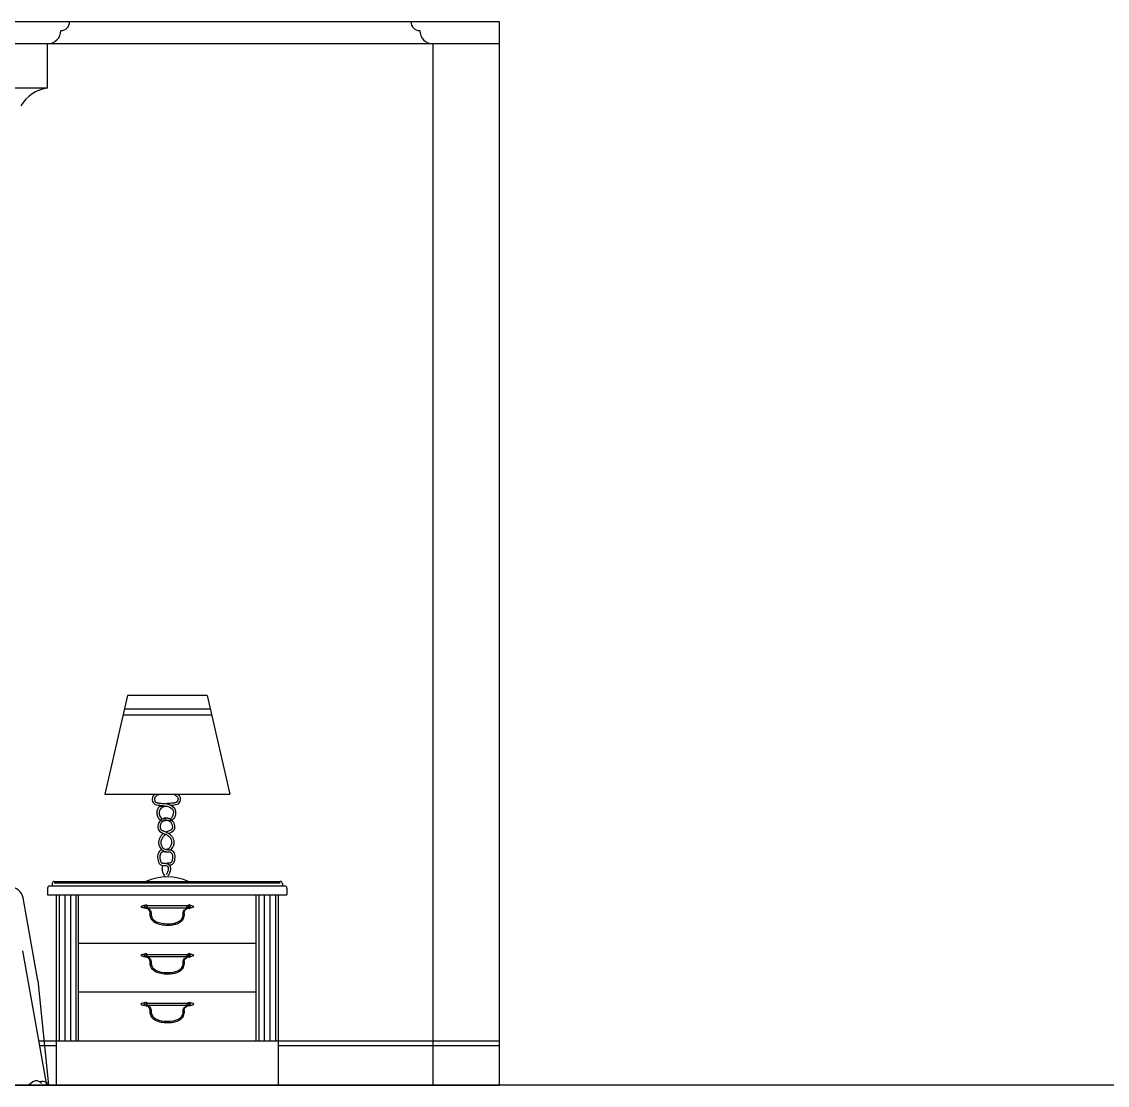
# Model space of a CAD drawing. Header units: inches. Extents: x 3 to 45, y 10.7 to 35.5.
# Drawn here: x 14.435 to 16.884, y 24.652 to 27.052 of the extents above; entities that cross this region are included whole.
import ezdxf

# ---------------------------------------------------------------- set-up
doc = ezdxf.new("R2010")
doc.units = ezdxf.units.IN
doc.header["$MEASUREMENT"] = 0
for name, color, linetype in [('02', 2, 'Continuous'), ('1', 1, 'Continuous'), ('4', 4, 'Continuous'), ('8', 8, 'Continuous')]:
    doc.layers.add(name, color=color, linetype=linetype)

msp = doc.modelspace()

# ---------------------------------------------------------------- hatches: boundary and pattern name
at = {"layer": '8'}
h = msp.add_hatch(dxfattribs=at)
h.set_pattern_fill('ANSI31', color=256, scale=0.1, angle=45, style=0)
h.set_pattern_definition([(90, (-18.592106, 14.894897), (-0.0125, 3e-18), [])])
h.paths.add_polyline_path([(14.9633, 24.7518), (15.0133, 24.7518), (15.0133, 25.0818), (14.9633, 25.0818)])
h.paths.add_polyline_path([(14.5133, 24.7518), (14.5633, 24.7518), (14.5633, 25.0818), (14.5133, 25.0818)])

# ---------------------------------------------------------------- linework, layer by layer
at = {"layer": '02'}
for p, q in [((15.513, 27.0518), (11.463, 27.0518)), ((15.513, 24.6518), (15.513, 27.0518)), ((14.6733, 25.5312), (14.6224, 25.3087)), ((14.8534, 25.5312), (14.6733, 25.5312)), ((14.8534, 25.5312), (14.9042, 25.3087)), ((14.8604, 25.5005), (14.6663, 25.5005)), ((14.8635, 25.4869), (14.6631, 25.4869)), ((14.6224, 25.3087), (14.9042, 25.3087)), ((14.764, 25.2812), (14.7473, 25.2812)), ((14.7772, 25.2812), (14.7754, 25.2812)), ((14.5083, 25.1088), (15.0183, 25.1088)), ((14.7178, 25.0573), (14.8088, 25.0573)), ((14.7178, 25.0523), (14.8089, 25.0523)), ((14.4367, 24.9552), (14.4907, 24.6518)), ((14.7178, 24.9473), (14.8088, 24.9473)), ((14.7178, 24.9423), (14.8089, 24.9423)), ((14.7178, 24.8373), (14.8088, 24.8373)), ((14.7178, 24.8323), (14.8089, 24.8323)), ((14.4747, 24.7418), (14.5133, 24.7418)), ((15.0133, 24.7418), (15.513, 24.7418)), ((11.463, 24.6518), (15.513, 24.6518))]:
    msp.add_line(p, q, dxfattribs=at)
for centre, radius, start, end in [((14.7633, 25.0054), 0.1167, 65.7073, 114.2927), ((14.7096, 25.0477), 0.00955, 69.0492, 130.2371), ((14.7096, 25.0623), 0.00955, 229.7629, 290.9508), ((14.817, 25.0477), 0.00955, 49.7629, 110.9508), ((14.817, 25.0623), 0.00955, 249.0492, 310.2371), ((14.7096, 24.9377), 0.00955, 69.0492, 130.2371), ((14.7096, 24.9523), 0.00955, 229.7629, 290.9508), ((14.817, 24.9377), 0.00955, 49.7629, 110.9508), ((14.817, 24.9523), 0.00955, 249.0492, 310.2371), ((14.7096, 24.8277), 0.00955, 69.0492, 130.2371), ((14.7096, 24.8423), 0.00955, 229.7629, 290.9508), ((14.817, 24.8277), 0.00955, 49.7629, 110.9508), ((14.817, 24.8423), 0.00955, 249.0492, 310.2371)]:
    msp.add_arc(centre, radius, start, end, dxfattribs=at)
for centre in [(14.7134, 25.055), (14.7134, 24.945), (14.7134, 24.835)]:
    msp.add_ellipse(centre, major_axis=(0, 0.0047), ratio=0.287353, dxfattribs=at)
for centre, major_axis, ratio, start_param, end_param in [((14.7153, 25.0549), (-0.00001, 0.00346), 0.499816, 2.572703, 6.805763), ((14.7165, 25.0548), (0, 0.00386), 0.448757, 2.645237, 6.768924), ((14.7153, 24.9449), (-0.00001, 0.00346), 0.499816, 2.572703, 6.805763), ((14.7165, 24.9448), (0, 0.00386), 0.448757, 2.645237, 6.768924), ((14.7153, 24.8349), (-0.00001, 0.00346), 0.499816, 2.572703, 6.805763), ((14.7165, 24.8348), (0, 0.00386), 0.448757, 2.645237, 6.768924)]:
    msp.add_ellipse(centre, major_axis=major_axis, ratio=ratio, start_param=start_param, end_param=end_param, dxfattribs=at)
at = {"layer": '02', "extrusion": (0, 0, -1)}
for centre, major_axis, ratio, start_param, end_param in [((14.8102, 25.0548), (0, 0.00386), 0.448757, 2.645237, 6.768924), ((14.8113, 25.0549), (0.00001, 0.00346), 0.499816, 2.572703, 6.805763), ((14.8102, 24.9448), (0, 0.00386), 0.448757, 2.645237, 6.768924), ((14.8113, 24.9449), (0.00001, 0.00346), 0.499816, 2.572703, 6.805763), ((14.8102, 24.8348), (0, 0.00386), 0.448757, 2.645237, 6.768924), ((14.8113, 24.8349), (0.00001, 0.00346), 0.499816, 2.572703, 6.805763)]:
    msp.add_ellipse(centre, major_axis=major_axis, ratio=ratio, start_param=start_param, end_param=end_param, dxfattribs=at)
for centre in [(14.8133, 25.055), (14.8133, 24.945), (14.8133, 24.835)]:
    msp.add_ellipse(centre, major_axis=(0, 0.0047), ratio=0.287353, dxfattribs=at)
at = {"layer": '02'}
for points, knots in [([(14.7353, 25.3087), (14.7326, 25.3067), (14.728, 25.3008), (14.7317, 25.2819), (14.7566, 25.2853), (14.7827, 25.2748), (14.7727, 25.2498), (14.7595, 25.2571), (14.748, 25.2515), (14.7416, 25.2405), (14.7417, 25.2242), (14.7565, 25.2199), (14.7698, 25.2132), (14.7768, 25.1971), (14.7672, 25.1849), (14.7613, 25.1837), (14.7609, 25.1837)], [114.621033, 114.621033, 114.621033, 114.621033, 124.12004, 135.44211, 162.810921, 185.967208, 203.984139, 211.098678, 225.556746, 236.765717, 249.050556, 267.657282, 275.909022, 294.238731, 311.372704, 312.363402, 312.363402, 312.363402, 312.363402]), ([(14.7442, 25.3073), (14.7442, 25.3072), (14.7442, 25.3072), (14.7434, 25.3071), (14.7428, 25.3069), (14.7419, 25.3066), (14.7416, 25.3065), (14.741, 25.3063), (14.7407, 25.3061), (14.7398, 25.3057), (14.7392, 25.3054), (14.7378, 25.3044), (14.7371, 25.3037), (14.7358, 25.3023), (14.7353, 25.3016), (14.7348, 25.3005), (14.7347, 25.3002), (14.7346, 25.2997), (14.7345, 25.2994), (14.7344, 25.2989), (14.7344, 25.2987), (14.7343, 25.2979), (14.7343, 25.2973), (14.7344, 25.2961), (14.7345, 25.2955), (14.7348, 25.2944), (14.735, 25.2938), (14.7353, 25.2931), (14.7355, 25.2928), (14.7358, 25.2923), (14.7359, 25.2921), (14.7363, 25.2917), (14.7364, 25.2915), (14.737, 25.2911), (14.7373, 25.2908), (14.7383, 25.2903), (14.7388, 25.29), (14.74, 25.2896), (14.7407, 25.2894), (14.7422, 25.2891), (14.7431, 25.2889), (14.7456, 25.2886), (14.7473, 25.2884), (14.7511, 25.2881), (14.7531, 25.288), (14.7563, 25.2877), (14.7574, 25.2876), (14.7607, 25.2871), (14.7629, 25.2866), (14.7673, 25.2854), (14.7695, 25.2846), (14.7729, 25.2829), (14.7742, 25.282), (14.7767, 25.2801), (14.7779, 25.2789), (14.7797, 25.2765), (14.7804, 25.2753), (14.7813, 25.273), (14.7816, 25.272), (14.782, 25.2702), (14.7821, 25.2695), (14.7822, 25.2681), (14.7822, 25.2674), (14.7821, 25.2652), (14.7819, 25.2636), (14.7812, 25.2605), (14.7808, 25.259), (14.7796, 25.2564), (14.779, 25.2552), (14.7777, 25.2532), (14.777, 25.2524), (14.7756, 25.2509), (14.7748, 25.2503), (14.7732, 25.2493), (14.7723, 25.2489), (14.7708, 25.2485), (14.7704, 25.2484), (14.7696, 25.2483), (14.7693, 25.2483), (14.7688, 25.2482), (14.7685, 25.2482), (14.7677, 25.2483), (14.7672, 25.2483), (14.7659, 25.2485), (14.7651, 25.2487), (14.7638, 25.2492), (14.7632, 25.2494), (14.7621, 25.2497), (14.7617, 25.2498), (14.7612, 25.25), (14.7611, 25.25), (14.7608, 25.25), (14.7606, 25.2501), (14.7602, 25.2501), (14.76, 25.2501), (14.7594, 25.2501), (14.759, 25.2501), (14.7578, 25.2499), (14.757, 25.2497), (14.7555, 25.249), (14.7547, 25.2486), (14.7531, 25.2475), (14.7524, 25.2469), (14.7511, 25.2456), (14.7505, 25.2449), (14.7492, 25.2431), (14.7485, 25.242), (14.7478, 25.24), (14.7476, 25.2393), (14.7473, 25.2378), (14.7471, 25.2371), (14.747, 25.2353), (14.747, 25.2344), (14.7471, 25.2326), (14.7473, 25.2319), (14.7476, 25.231), (14.7477, 25.2308), (14.7479, 25.2304), (14.748, 25.2303), (14.7481, 25.23), (14.7482, 25.2299), (14.7485, 25.2295), (14.7488, 25.2293), (14.7495, 25.2286), (14.75, 25.2281), (14.7513, 25.2273), (14.7521, 25.2268), (14.7538, 25.226), (14.7547, 25.2256), (14.757, 25.2246), (14.7584, 25.2241), (14.7612, 25.2229), (14.7626, 25.2223), (14.7655, 25.2209), (14.767, 25.22), (14.7689, 25.2186), (14.7694, 25.2182), (14.7704, 25.2173), (14.7709, 25.2169), (14.7723, 25.2154), (14.7731, 25.2144), (14.7752, 25.2114), (14.7762, 25.2094), (14.7777, 25.2051), (14.7781, 25.2028), (14.7782, 25.1993), (14.7782, 25.1981), (14.7779, 25.1962), (14.7778, 25.1955), (14.7775, 25.1942), (14.7773, 25.1935), (14.7766, 25.1915), (14.7761, 25.1902), (14.7745, 25.1873), (14.7733, 25.1857), (14.7716, 25.1839), (14.7711, 25.1835), (14.7707, 25.1831)], [106.203848, 106.203848, 106.203848, 106.203848, 106.309256, 106.309256, 108.837155, 108.837155, 110.114808, 110.114808, 111.39246, 111.39246, 113.947764, 113.947764, 117.924196, 117.924196, 121.900628, 121.900628, 123.560073, 123.560073, 124.805541, 124.805541, 126.051008, 126.051008, 128.541944, 128.541944, 131.032879, 131.032879, 133.545529, 133.545529, 135.024013, 135.024013, 136.681273, 136.681273, 138.338533, 138.338533, 141.222082, 141.222082, 144.105631, 144.105631, 146.989181, 146.989181, 149.87273, 149.87273, 154.962378, 154.962378, 160.052026, 160.052026, 162.656157, 162.656157, 167.864421, 167.864421, 173.072684, 173.072684, 176.663539, 176.663539, 180.254394, 180.254394, 183.17065, 183.17065, 185.370032, 185.370032, 186.75678, 186.75678, 188.143528, 188.143528, 191.28169, 191.28169, 194.419851, 194.419851, 197.058611, 197.058611, 199.221261, 199.221261, 200.991937, 200.991937, 202.762613, 202.762613, 203.540829, 203.540829, 204.003289, 204.003289, 204.46575, 204.46575, 205.390671, 205.390671, 207.119714, 207.119714, 208.848757, 208.848757, 210.5778, 210.5778, 211.090501, 211.090501, 212.115902, 212.115902, 213.141304, 213.141304, 215.192108, 215.192108, 218.693253, 218.693253, 222.194399, 222.194399, 225.695545, 225.695545, 229.19669, 229.19669, 234.560184, 234.560184, 237.335007, 237.335007, 240.109831, 240.109831, 243.733724, 243.733724, 247.357617, 247.357617, 248.719926, 248.719926, 249.671664, 249.671664, 250.623402, 250.623402, 252.526878, 252.526878, 255.664742, 255.664742, 258.802606, 258.802606, 261.94047, 261.94047, 266.130687, 266.130687, 270.320903, 270.320903, 274.511119, 274.511119, 276.064104, 276.064104, 277.617089, 277.617089, 280.723059, 280.723059, 285.922804, 285.922804, 291.122548, 291.122548, 293.669866, 293.669866, 295.183731, 295.183731, 296.697597, 296.697597, 299.725328, 299.725328, 303.929283, 303.929283, 305.254655, 305.254655, 305.254655, 305.254655]), ([(14.7802, 25.3065), (14.7803, 25.3065), (14.7805, 25.3064), (14.7809, 25.3063), (14.7812, 25.3061), (14.7821, 25.3057), (14.7827, 25.3054), (14.784, 25.3044), (14.7848, 25.3037), (14.786, 25.3023), (14.7865, 25.3016), (14.787, 25.3005), (14.7871, 25.3002), (14.7873, 25.2997), (14.7874, 25.2994), (14.7875, 25.2989), (14.7875, 25.2987), (14.7876, 25.2979), (14.7876, 25.2973), (14.7875, 25.2961), (14.7874, 25.2955), (14.7871, 25.2944), (14.7869, 25.2938), (14.7865, 25.2931), (14.7864, 25.2928), (14.7861, 25.2923), (14.7859, 25.2921), (14.7856, 25.2917), (14.7854, 25.2915), (14.7849, 25.2911), (14.7845, 25.2908), (14.7836, 25.2903), (14.7831, 25.29), (14.7819, 25.2896), (14.7812, 25.2894), (14.7796, 25.2891), (14.7788, 25.2889), (14.7763, 25.2886), (14.7745, 25.2884), (14.7707, 25.2881), (14.7687, 25.288), (14.7656, 25.2877), (14.7645, 25.2876), (14.7626, 25.2873), (14.7617, 25.2872), (14.7609, 25.287)], [109.595734, 109.595734, 109.595734, 109.595734, 110.114808, 110.114808, 111.39246, 111.39246, 113.947765, 113.947765, 117.924196, 117.924196, 121.900628, 121.900628, 123.560075, 123.560075, 124.805542, 124.805542, 126.05101, 126.05101, 128.541946, 128.541946, 131.032881, 131.032881, 133.545527, 133.545527, 135.024012, 135.024012, 136.681272, 136.681272, 138.338532, 138.338532, 141.222081, 141.222081, 144.10563, 144.10563, 146.989179, 146.989179, 149.872728, 149.872728, 154.962376, 154.962376, 160.052023, 160.052023, 162.656156, 162.656156, 164.564552, 164.564552, 164.564552, 164.564552]), ([(14.7866, 25.3087), (14.7893, 25.3067), (14.7939, 25.3008), (14.7907, 25.2847), (14.7799, 25.2838), (14.7722, 25.2832)], [120.742501, 120.742501, 120.742501, 120.742501, 130.241288, 141.563358, 161.821253, 161.821253, 161.821253, 161.821253]), ([(14.7473, 25.2817), (14.747, 25.2815), (14.7467, 25.2813), (14.7451, 25.2801), (14.744, 25.2789), (14.7422, 25.2765), (14.7415, 25.2753), (14.7405, 25.273), (14.7402, 25.272), (14.7399, 25.2702), (14.7398, 25.2695), (14.7397, 25.2681), (14.7397, 25.2674), (14.7397, 25.2652), (14.7399, 25.2636), (14.7406, 25.2605), (14.7411, 25.259), (14.7422, 25.2564), (14.7428, 25.2552), (14.7442, 25.2532), (14.7449, 25.2524), (14.7463, 25.2509), (14.747, 25.2503), (14.7487, 25.2493), (14.7496, 25.2489), (14.751, 25.2485), (14.7515, 25.2484), (14.7522, 25.2483), (14.7525, 25.2483), (14.7531, 25.2482), (14.7534, 25.2482), (14.7542, 25.2483), (14.7547, 25.2483), (14.756, 25.2485), (14.7567, 25.2487), (14.7581, 25.2492), (14.7587, 25.2494), (14.7597, 25.2497), (14.7602, 25.2498), (14.7607, 25.25), (14.7608, 25.25), (14.7611, 25.25), (14.7613, 25.2501), (14.7617, 25.2501), (14.7619, 25.2501), (14.7625, 25.2501), (14.7629, 25.2501), (14.764, 25.2499), (14.7648, 25.2497), (14.7664, 25.249), (14.7672, 25.2486), (14.7687, 25.2475), (14.7695, 25.2469), (14.7708, 25.2456), (14.7714, 25.2449), (14.7727, 25.2431), (14.7733, 25.242), (14.7741, 25.24), (14.7743, 25.2393), (14.7746, 25.2378), (14.7747, 25.2371), (14.7749, 25.2353), (14.7749, 25.2344), (14.7747, 25.2326), (14.7745, 25.2319), (14.7742, 25.231), (14.7741, 25.2308), (14.774, 25.2304), (14.7739, 25.2303), (14.7737, 25.23), (14.7736, 25.2299), (14.7733, 25.2295), (14.7731, 25.2293), (14.7724, 25.2286), (14.7718, 25.2281), (14.7705, 25.2273), (14.7698, 25.2268), (14.7681, 25.226), (14.7672, 25.2256), (14.7649, 25.2246), (14.7635, 25.2241), (14.7617, 25.2233), (14.7613, 25.2232), (14.7609, 25.223)], [175.822221, 175.822221, 175.822221, 175.822221, 176.66354, 176.66354, 180.254395, 180.254395, 183.17065, 183.17065, 185.37003, 185.37003, 186.756777, 186.756777, 188.143524, 188.143524, 191.281685, 191.281685, 194.419846, 194.419846, 197.058607, 197.058607, 199.221257, 199.221257, 200.991934, 200.991934, 202.762611, 202.762611, 203.540826, 203.540826, 204.003283, 204.003283, 204.46574, 204.46574, 205.390653, 205.390653, 207.119692, 207.119692, 208.84873, 208.84873, 210.577769, 210.577769, 211.090488, 211.090488, 212.115926, 212.115926, 213.141364, 213.141364, 215.192241, 215.192241, 218.693412, 218.693412, 222.194582, 222.194582, 225.695753, 225.695753, 229.196924, 229.196924, 234.560419, 234.560419, 237.335343, 237.335343, 240.110267, 240.110267, 243.734087, 243.734087, 247.357908, 247.357908, 248.720479, 248.720479, 249.672178, 249.672178, 250.623878, 250.623878, 252.527277, 252.527277, 255.665235, 255.665235, 258.803192, 258.803192, 261.94115, 261.94115, 266.13093, 266.13093, 267.262592, 267.262592, 267.262592, 267.262592]), ([(14.7579, 25.2812), (14.7512, 25.2793), (14.7402, 25.2721), (14.7491, 25.2498), (14.7623, 25.2571), (14.7738, 25.2515), (14.7803, 25.2405), (14.7802, 25.2259), (14.7716, 25.222), (14.7669, 25.22)], [174.175905, 174.175905, 174.175905, 174.175905, 192.088456, 210.105387, 217.219926, 231.677994, 242.886965, 255.171804, 269.338797, 269.338797, 269.338797, 269.338797]), ([(14.755, 25.22), (14.7545, 25.2197), (14.754, 25.2194), (14.753, 25.2186), (14.7524, 25.2182), (14.7514, 25.2173), (14.751, 25.2169), (14.7496, 25.2154), (14.7487, 25.2144), (14.7467, 25.2114), (14.7457, 25.2094), (14.7442, 25.2051), (14.7437, 25.2028), (14.7436, 25.1993), (14.7437, 25.1981), (14.7439, 25.1962), (14.744, 25.1955), (14.7444, 25.1942), (14.7445, 25.1935), (14.7452, 25.1915), (14.7458, 25.1902), (14.7474, 25.1873), (14.7485, 25.1857), (14.7512, 25.183), (14.7527, 25.1817), (14.7551, 25.1804), (14.7557, 25.1801), (14.7571, 25.1795), (14.7578, 25.1793), (14.7589, 25.179), (14.7593, 25.1789), (14.76, 25.1788), (14.7603, 25.1787), (14.7613, 25.1786), (14.7619, 25.1785), (14.7636, 25.1784), (14.7646, 25.1784), (14.7664, 25.1784), (14.7672, 25.1784), (14.7686, 25.1784), (14.7692, 25.1783), (14.7698, 25.1781), (14.77, 25.1781), (14.7703, 25.178), (14.7703, 25.178), (14.7706, 25.1779), (14.7707, 25.1778), (14.771, 25.1776), (14.7713, 25.1774), (14.772, 25.1768), (14.7725, 25.1762), (14.7734, 25.1749), (14.7739, 25.1741), (14.7745, 25.1726), (14.7747, 25.1719), (14.7751, 25.1703), (14.7752, 25.1695), (14.7753, 25.1677), (14.7753, 25.1668), (14.7752, 25.1653), (14.7752, 25.1647), (14.775, 25.1635), (14.7749, 25.1629), (14.7747, 25.1616), (14.7746, 25.161), (14.7743, 25.1594), (14.774, 25.1584), (14.7734, 25.1567), (14.7731, 25.156), (14.7725, 25.1551), (14.7723, 25.1548), (14.772, 25.1544), (14.7719, 25.1543), (14.7717, 25.1542), (14.7716, 25.1541), (14.7715, 25.154), (14.7714, 25.154), (14.7711, 25.1538), (14.7708, 25.1537), (14.77, 25.1535), (14.7695, 25.1534), (14.7684, 25.1532), (14.7677, 25.1531), (14.7664, 25.153), (14.7656, 25.1529), (14.7641, 25.1528), (14.7633, 25.1527), (14.7619, 25.1525), (14.7614, 25.1524), (14.7609, 25.1523)], [273.018356, 273.018356, 273.018356, 273.018356, 274.510489, 274.510489, 276.063181, 276.063181, 277.615873, 277.615873, 280.721257, 280.721257, 285.921053, 285.921053, 291.120849, 291.120849, 293.667498, 293.667498, 295.181592, 295.181592, 296.695687, 296.695687, 299.723875, 299.723875, 303.927971, 303.927971, 308.132068, 308.132068, 309.640977, 309.640977, 311.237915, 311.237915, 311.987526, 311.987526, 312.737138, 312.737138, 314.236361, 314.236361, 316.851827, 316.851827, 319.467293, 319.467293, 322.082759, 322.082759, 323.287723, 323.287723, 324.154038, 324.154038, 325.020352, 325.020352, 326.752981, 326.752981, 330.113971, 330.113971, 333.474961, 333.474961, 336.835951, 336.835951, 340.19694, 340.19694, 343.55793, 343.55793, 345.364232, 345.364232, 347.337463, 347.337463, 349.310694, 349.310694, 352.608363, 352.608363, 355.906032, 355.906032, 358.103707, 358.103707, 359.463684, 359.463684, 360.29394, 360.29394, 361.124196, 361.124196, 363.114013, 363.114013, 365.103831, 365.103831, 367.093648, 367.093648, 369.083465, 369.083465, 371.073282, 371.073282, 372.234378, 372.234378, 372.234378, 372.234378]), ([(14.7609, 25.2175), (14.7589, 25.2166), (14.7518, 25.2126), (14.7451, 25.1971), (14.7576, 25.1812), (14.7721, 25.1851), (14.7805, 25.1747), (14.7806, 25.1627), (14.7772, 25.1498), (14.7706, 25.1484), (14.7683, 25.1482)], [275.432758, 275.432758, 275.432758, 275.432758, 282.03027, 300.359979, 317.493952, 329.894392, 339.235888, 352.440217, 366.330787, 372.56457, 372.56457, 372.56457, 372.56457]), ([(14.7512, 25.1831), (14.7506, 25.183), (14.7472, 25.1819), (14.7414, 25.1747), (14.7412, 25.1627), (14.7446, 25.1497), (14.7551, 25.1477), (14.7665, 25.1476), (14.7652, 25.1355), (14.7625, 25.1296), (14.7609, 25.1275)], [322.011843, 322.011843, 322.011843, 322.011843, 323.773144, 333.11464, 346.318969, 360.209539, 366.781568, 377.338024, 387.713462, 395.592473, 395.592473, 395.592473, 395.592473]), ([(14.7609, 25.1786), (14.7604, 25.1786), (14.7598, 25.1785), (14.7582, 25.1784), (14.7572, 25.1784), (14.7554, 25.1784), (14.7546, 25.1784), (14.7533, 25.1784), (14.7527, 25.1783), (14.752, 25.1781), (14.7519, 25.1781), (14.7516, 25.178), (14.7515, 25.178), (14.7513, 25.1779), (14.7512, 25.1778), (14.7509, 25.1776), (14.7506, 25.1774), (14.7499, 25.1768), (14.7494, 25.1763), (14.7485, 25.1749), (14.748, 25.1742), (14.7474, 25.1727), (14.7471, 25.172), (14.7468, 25.1704), (14.7467, 25.1696), (14.7466, 25.1678), (14.7466, 25.1669), (14.7466, 25.1654), (14.7467, 25.1648), (14.7468, 25.1636), (14.7469, 25.1629), (14.7471, 25.1616), (14.7472, 25.1609), (14.7476, 25.1593), (14.7478, 25.1583), (14.7484, 25.1567), (14.7488, 25.156), (14.7493, 25.1551), (14.7495, 25.1548), (14.7499, 25.1544), (14.75, 25.1543), (14.7502, 25.1542), (14.7502, 25.1541), (14.7504, 25.1541), (14.7505, 25.154), (14.7508, 25.1539), (14.7511, 25.1537), (14.7518, 25.1535), (14.7523, 25.1534), (14.7534, 25.1532), (14.754, 25.1531), (14.7553, 25.153), (14.7561, 25.1529), (14.7576, 25.1528), (14.7584, 25.1527), (14.7601, 25.1525), (14.7609, 25.1523), (14.7627, 25.1519), (14.7636, 25.1516), (14.7651, 25.1509), (14.7657, 25.1505), (14.7667, 25.1498), (14.7671, 25.1495), (14.7678, 25.1488), (14.7681, 25.1485), (14.7686, 25.1477), (14.7689, 25.1473), (14.7695, 25.1462), (14.7698, 25.1454), (14.7701, 25.144), (14.7703, 25.1432), (14.7704, 25.1418), (14.7704, 25.1411), (14.7704, 25.1391), (14.7702, 25.1378), (14.7698, 25.1358), (14.7697, 25.1351), (14.7693, 25.1337), (14.7691, 25.1331), (14.7687, 25.1318), (14.7685, 25.1312), (14.7678, 25.1293), (14.7672, 25.1281), (14.766, 25.1259), (14.7653, 25.125), (14.7646, 25.124)], [312.96731, 312.96731, 312.96731, 312.96731, 314.244048, 314.244048, 316.859404, 316.859404, 319.47476, 319.47476, 322.090115, 322.090115, 323.299435, 323.299435, 324.142567, 324.142567, 324.9857, 324.9857, 326.671964, 326.671964, 330.016991, 330.016991, 333.362018, 333.362018, 336.707046, 336.707046, 340.052073, 340.052073, 343.3971, 343.3971, 345.302768, 345.302768, 347.338494, 347.338494, 349.37422, 349.37422, 352.659805, 352.659805, 355.945391, 355.945391, 358.137644, 358.137644, 359.430974, 359.430974, 360.240761, 360.240761, 361.050549, 361.050549, 363.024365, 363.024365, 364.998182, 364.998182, 366.971998, 366.971998, 368.945815, 368.945815, 370.919631, 370.919631, 372.893448, 372.893448, 374.867264, 374.867264, 376.139596, 376.139596, 376.954778, 376.954778, 377.716982, 377.716982, 378.479186, 378.479186, 379.895926, 379.895926, 381.312665, 381.312665, 382.729404, 382.729404, 385.528548, 385.528548, 387.162428, 387.162428, 388.690273, 388.690273, 390.218117, 390.218117, 393.273806, 393.273806, 395.989199, 395.989199, 395.989199, 395.989199]), ([(14.7536, 25.1482), (14.7536, 25.1482), (14.7535, 25.1481), (14.7533, 25.1478), (14.7531, 25.1475), (14.7525, 25.1465), (14.7522, 25.1458), (14.7518, 25.1443), (14.7517, 25.1436), (14.7515, 25.1422), (14.7514, 25.1416), (14.7514, 25.1396), (14.7516, 25.1383), (14.752, 25.1361), (14.7522, 25.1351), (14.7526, 25.1337), (14.7527, 25.1331), (14.753, 25.1321), (14.7532, 25.1315), (14.7538, 25.13), (14.7542, 25.129), (14.7555, 25.1266), (14.7563, 25.1252), (14.7579, 25.1233), (14.7584, 25.1227), (14.7591, 25.1221)], [377.650713, 377.650713, 377.650713, 377.650713, 377.671372, 377.671372, 378.287433, 378.287433, 379.6663, 379.6663, 381.045166, 381.045166, 382.424032, 382.424032, 385.138632, 385.138632, 387.289308, 387.289308, 388.563891, 388.563891, 389.838473, 389.838473, 392.387639, 392.387639, 396.076631, 396.076631, 397.979992, 397.979992, 397.979992, 397.979992]), ([(14.7174, 25.0515), (14.7178, 25.0514), (14.7181, 25.0512), (14.7193, 25.0507), (14.7196, 25.05), (14.7208, 25.049), (14.7208, 25.0485), (14.7218, 25.0477), (14.7222, 25.0471), (14.7227, 25.0456), (14.7229, 25.0454), (14.7231, 25.0453), (14.7233, 25.0445), (14.7235, 25.044), (14.7235, 25.0436), (14.7237, 25.0426), (14.7238, 25.0417), (14.7239, 25.0399), (14.7239, 25.0388), (14.7239, 25.0372), (14.724, 25.0366), (14.7241, 25.0356), (14.7241, 25.0351), (14.7243, 25.0342), (14.7243, 25.0337), (14.7246, 25.0324), (14.7249, 25.0315), (14.7259, 25.0289), (14.7269, 25.0272), (14.7292, 25.0242), (14.7305, 25.0229), (14.7335, 25.0205), (14.7352, 25.0195), (14.7388, 25.0177), (14.7406, 25.0169), (14.7468, 25.0148), (14.7514, 25.014), (14.7589, 25.0133), (14.7617, 25.0132), (14.7673, 25.0132), (14.7701, 25.0134), (14.7763, 25.0141), (14.7797, 25.0148), (14.7861, 25.0167), (14.7891, 25.0179), (14.7934, 25.0206), (14.795, 25.0218), (14.7978, 25.0246), (14.799, 25.0261), (14.8008, 25.0296), (14.8014, 25.0316), (14.8017, 25.0341), (14.8018, 25.0346), (14.8018, 25.0357), (14.8019, 25.0362), (14.8019, 25.0376), (14.8018, 25.0386), (14.8018, 25.0404), (14.8019, 25.0412), (14.8016, 25.0423), (14.8017, 25.0427), (14.8018, 25.0433), (14.8018, 25.0434), (14.8019, 25.0437), (14.802, 25.0438), (14.8023, 25.0443), (14.8021, 25.0446), (14.8027, 25.0453), (14.8029, 25.0456), (14.8032, 25.0468), (14.8038, 25.0477), (14.8058, 25.0492), (14.8072, 25.0504), (14.8087, 25.0511), (14.8091, 25.0512), (14.8095, 25.0514)], [0, 0, 0, 0, 1.151224, 1.151224, 3.453671, 3.453671, 5.998117, 5.998117, 8.542563, 8.542563, 9.985548, 9.985548, 11.428532, 11.428532, 12.871517, 12.871517, 15.757436, 15.757436, 18.643355, 18.643355, 20.146326, 20.146326, 21.335255, 21.335255, 22.524183, 22.524183, 24.90204, 24.90204, 30.047196, 30.047196, 35.192351, 35.192351, 40.337506, 40.337506, 45.482662, 45.482662, 56.451045, 56.451045, 62.775339, 62.775339, 69.099632, 69.099632, 77.210466, 77.210466, 85.3213, 85.3213, 90.618261, 90.618261, 95.915222, 95.915222, 101.212183, 101.212183, 102.515526, 102.515526, 103.818868, 103.818868, 106.517278, 106.517278, 109.215688, 109.215688, 111.147732, 111.147732, 112.022625, 112.022625, 112.897518, 112.897518, 115.015374, 115.015374, 117.133229, 117.133229, 119.251085, 119.251085, 122.838921, 122.838921, 123.885454, 123.885454, 123.885454, 123.885454]), ([(14.7174, 24.9415), (14.7178, 24.9414), (14.7181, 24.9412), (14.7193, 24.9407), (14.7196, 24.94), (14.7208, 24.939), (14.7208, 24.9385), (14.7218, 24.9377), (14.7222, 24.9371), (14.7227, 24.9356), (14.7229, 24.9354), (14.7231, 24.9353), (14.7233, 24.9345), (14.7235, 24.934), (14.7235, 24.9336), (14.7237, 24.9326), (14.7238, 24.9317), (14.7239, 24.9299), (14.7239, 24.9288), (14.7239, 24.9272), (14.724, 24.9266), (14.7241, 24.9256), (14.7241, 24.9251), (14.7243, 24.9242), (14.7243, 24.9237), (14.7246, 24.9224), (14.7249, 24.9215), (14.7259, 24.9189), (14.7269, 24.9172), (14.7292, 24.9142), (14.7305, 24.9129), (14.7335, 24.9105), (14.7352, 24.9095), (14.7388, 24.9077), (14.7406, 24.9069), (14.7468, 24.9048), (14.7514, 24.904), (14.7589, 24.9033), (14.7617, 24.9032), (14.7673, 24.9032), (14.7701, 24.9034), (14.7763, 24.9041), (14.7797, 24.9048), (14.7861, 24.9067), (14.7891, 24.9079), (14.7934, 24.9106), (14.795, 24.9118), (14.7978, 24.9146), (14.799, 24.9161), (14.8008, 24.9196), (14.8014, 24.9216), (14.8017, 24.9241), (14.8018, 24.9246), (14.8018, 24.9257), (14.8019, 24.9262), (14.8019, 24.9276), (14.8018, 24.9286), (14.8018, 24.9304), (14.8019, 24.9312), (14.8016, 24.9323), (14.8017, 24.9327), (14.8018, 24.9333), (14.8018, 24.9334), (14.8019, 24.9337), (14.802, 24.9338), (14.8023, 24.9343), (14.8021, 24.9346), (14.8027, 24.9353), (14.8029, 24.9356), (14.8032, 24.9368), (14.8038, 24.9377), (14.8058, 24.9392), (14.8072, 24.9404), (14.8087, 24.9411), (14.8091, 24.9412), (14.8095, 24.9414)], [0, 0, 0, 0, 1.151224, 1.151224, 3.453671, 3.453671, 5.998117, 5.998117, 8.542563, 8.542563, 9.985548, 9.985548, 11.428532, 11.428532, 12.871517, 12.871517, 15.757436, 15.757436, 18.643355, 18.643355, 20.146326, 20.146326, 21.335255, 21.335255, 22.524183, 22.524183, 24.90204, 24.90204, 30.047196, 30.047196, 35.192351, 35.192351, 40.337506, 40.337506, 45.482662, 45.482662, 56.451045, 56.451045, 62.775339, 62.775339, 69.099632, 69.099632, 77.210466, 77.210466, 85.3213, 85.3213, 90.618261, 90.618261, 95.915222, 95.915222, 101.212183, 101.212183, 102.515526, 102.515526, 103.818868, 103.818868, 106.517278, 106.517278, 109.215688, 109.215688, 111.147732, 111.147732, 112.022625, 112.022625, 112.897518, 112.897518, 115.015374, 115.015374, 117.133229, 117.133229, 119.251085, 119.251085, 122.838921, 122.838921, 123.885454, 123.885454, 123.885454, 123.885454]), ([(14.7174, 24.8315), (14.7178, 24.8314), (14.7181, 24.8312), (14.7193, 24.8307), (14.7196, 24.83), (14.7208, 24.829), (14.7208, 24.8285), (14.7218, 24.8277), (14.7222, 24.8271), (14.7227, 24.8256), (14.7229, 24.8254), (14.7231, 24.8253), (14.7233, 24.8245), (14.7235, 24.824), (14.7235, 24.8236), (14.7237, 24.8226), (14.7238, 24.8217), (14.7239, 24.8199), (14.7239, 24.8188), (14.7239, 24.8172), (14.724, 24.8166), (14.7241, 24.8156), (14.7241, 24.8151), (14.7243, 24.8142), (14.7243, 24.8137), (14.7246, 24.8124), (14.7249, 24.8115), (14.7259, 24.8089), (14.7269, 24.8072), (14.7292, 24.8042), (14.7305, 24.8029), (14.7335, 24.8005), (14.7352, 24.7995), (14.7388, 24.7977), (14.7406, 24.7969), (14.7468, 24.7948), (14.7514, 24.794), (14.7589, 24.7933), (14.7617, 24.7932), (14.7673, 24.7932), (14.7701, 24.7934), (14.7763, 24.7941), (14.7797, 24.7948), (14.7861, 24.7967), (14.7891, 24.7979), (14.7934, 24.8006), (14.795, 24.8018), (14.7978, 24.8046), (14.799, 24.8061), (14.8008, 24.8096), (14.8014, 24.8116), (14.8017, 24.8141), (14.8018, 24.8146), (14.8018, 24.8157), (14.8019, 24.8162), (14.8019, 24.8176), (14.8018, 24.8186), (14.8018, 24.8204), (14.8019, 24.8212), (14.8016, 24.8223), (14.8017, 24.8227), (14.8018, 24.8233), (14.8018, 24.8234), (14.8019, 24.8237), (14.802, 24.8238), (14.8023, 24.8243), (14.8021, 24.8246), (14.8027, 24.8253), (14.8029, 24.8256), (14.8032, 24.8268), (14.8038, 24.8277), (14.8058, 24.8292), (14.8072, 24.8304), (14.8087, 24.8311), (14.8091, 24.8312), (14.8095, 24.8314)], [0, 0, 0, 0, 1.151224, 1.151224, 3.453671, 3.453671, 5.998117, 5.998117, 8.542563, 8.542563, 9.985548, 9.985548, 11.428532, 11.428532, 12.871517, 12.871517, 15.757436, 15.757436, 18.643355, 18.643355, 20.146326, 20.146326, 21.335255, 21.335255, 22.524183, 22.524183, 24.90204, 24.90204, 30.047196, 30.047196, 35.192351, 35.192351, 40.337506, 40.337506, 45.482662, 45.482662, 56.451045, 56.451045, 62.775339, 62.775339, 69.099632, 69.099632, 77.210466, 77.210466, 85.3213, 85.3213, 90.618261, 90.618261, 95.915222, 95.915222, 101.212183, 101.212183, 102.515526, 102.515526, 103.818868, 103.818868, 106.517278, 106.517278, 109.215688, 109.215688, 111.147732, 111.147732, 112.022625, 112.022625, 112.897518, 112.897518, 115.015374, 115.015374, 117.133229, 117.133229, 119.251085, 119.251085, 122.838921, 122.838921, 123.885454, 123.885454, 123.885454, 123.885454]), ([(14.4953, 24.6518), (14.4939, 24.6542), (14.4897, 24.6615), (14.4809, 24.6606), (14.4749, 24.6596)], [0, 0, 0, 0, 7.909202, 23.879103, 23.879103, 23.879103, 23.879103])]:
    msp.add_open_spline(points, degree=3, knots=knots, dxfattribs=at)
for points in [[(14.7174, 25.052), (14.7257, 25.0461), (14.7271, 25.0358), (14.7631, 25.0162), (14.7988, 25.0347), (14.7996, 25.0447), (14.8093, 25.0517)], [(14.7174, 24.942), (14.7257, 24.9361), (14.7271, 24.9258), (14.7631, 24.9062), (14.7988, 24.9247), (14.7996, 24.9347), (14.8093, 24.9417)], [(14.7174, 24.832), (14.7257, 24.8261), (14.7271, 24.8158), (14.7631, 24.7962), (14.7988, 24.8147), (14.7996, 24.8247), (14.8093, 24.8317)], [(14.4793, 24.6559), (14.47, 24.6621), (14.4502, 24.6518)]]:
    msp.add_spline(points, degree=3, dxfattribs=at)
at = {"layer": '1'}
for p, q in [((15.513, 27.0018), (11.463, 27.0018)), ((14.493, 26.9018), (14.493, 27.0018)), ((15.363, 24.6518), (15.363, 27.0018)), ((14.493, 26.9018), (12.533, 26.9018)), ((14.5033, 25.1068), (14.5033, 25.1018)), ((14.5083, 25.1118), (15.0183, 25.1118)), ((15.0233, 25.1068), (15.0233, 25.1018)), ((14.4933, 25.0968), (14.4933, 25.0818)), ((14.4983, 25.1018), (15.0283, 25.1018)), ((15.0333, 25.0968), (15.0333, 25.0818)), ((14.4714, 24.8879), (14.4378, 25.0745)), ((14.4933, 25.0818), (15.0333, 25.0818)), ((14.5133, 24.6518), (14.5133, 25.0818)), ((14.5633, 24.7518), (14.5633, 25.0818)), ((14.9633, 25.0818), (14.9633, 24.7518)), ((15.0133, 25.0818), (15.0133, 24.6518)), ((14.9633, 24.9718), (14.5633, 24.9718)), ((14.4714, 24.8879), (14.4953, 24.6518)), ((14.9633, 24.8618), (14.5633, 24.8618)), ((14.4729, 24.7518), (15.513, 24.7518))]:
    msp.add_line(p, q, dxfattribs=at)
for centre, radius, start, end in [((14.523, 27.0518), 0.02, 270, 0), ((15.333, 27.0518), 0.02, 180, 270), ((14.493, 27.0318), 0.03, 270, 0), ((15.363, 27.0318), 0.03, 180, 270), ((14.504, 26.8203), 0.0823, 97.6986, 149.6815), ((14.5083, 25.1068), 0.005, 90, 180), ((15.0183, 25.1068), 0.005, 0, 90), ((14.4083, 25.0692), 0.03, 10.209, 90), ((14.4983, 25.0968), 0.005, 90, 180), ((15.0283, 25.0968), 0.005, 0, 90)]:
    msp.add_arc(centre, radius, start, end, dxfattribs=at)
at = {"layer": '4'}
msp.add_line((23.6511, 24.6518), (3.3249, 24.6518), dxfattribs=at)

doc.saveas('drawing.dxf')
